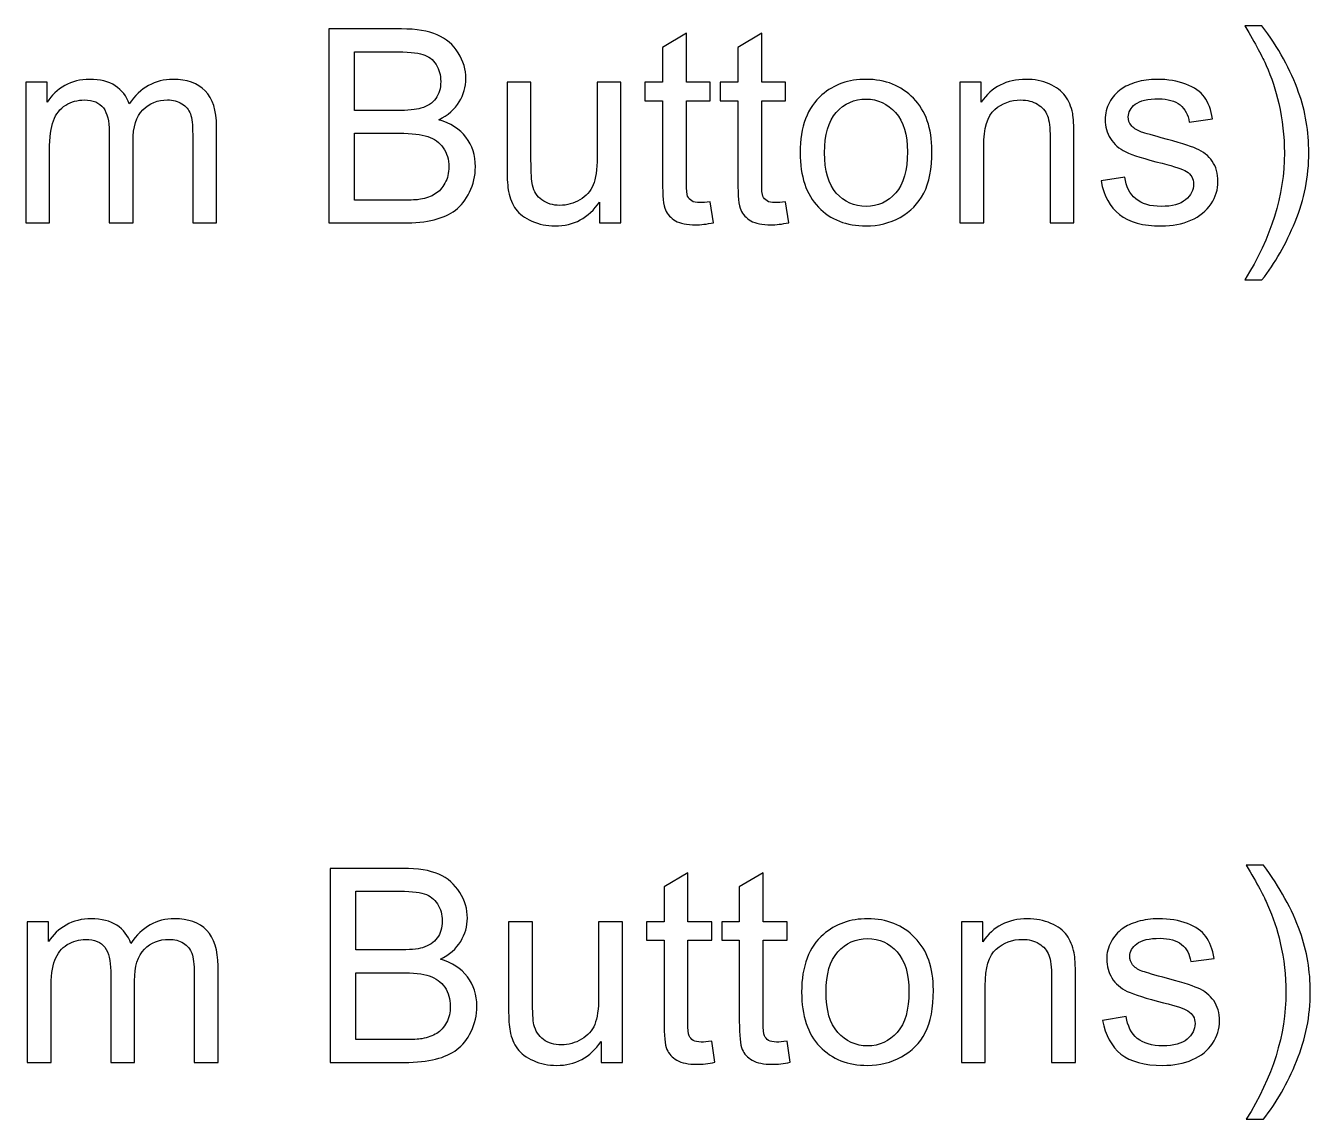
# Model space of a CAD drawing. Header units: millimetres. Extents: x 313 to 2379, y -2162 to 308.
# Drawn here: x 967.8 to 1088.2, y -257.8 to -155.3 of the extents above; entities that cross this region are included whole.
import ezdxf

# ---------------------------------------------------------------- set-up
doc = ezdxf.new("R2010")
doc.units = ezdxf.units.MM
doc.header["$MEASUREMENT"] = 0
doc.layers.add('Layer 1', color=7, linetype='Continuous')

msp = doc.modelspace()

# ---------------------------------------------------------------- linework, layer by layer
at = {"layer": 'Layer 1', "color": 250}
for points, knots in [([(1083.664, -179.0777), (1083.664, -179.0777), (1082.0638, -179.0777), (1082.0638, -179.0777), (1084.5361, -175.1111), (1085.7722, -171.1402), (1085.7722, -167.1651), (1085.7722, -165.6115), (1085.5944, -164.0705), (1085.2388, -162.5423), (1084.9594, -161.3019), (1084.5657, -160.1124), (1084.0619, -158.9694), (1083.7402, -158.2285), (1083.0713, -156.9882), (1082.0638, -155.2525), (1082.0638, -155.2525), (1083.664, -155.2525), (1083.664, -155.2525), (1085.2134, -157.3268), (1086.3606, -159.4096), (1087.1057, -161.5009), (1087.7407, -163.3001), (1088.0582, -165.1839), (1088.0582, -167.1524), (1088.0582, -169.3834), (1087.6306, -171.5424), (1086.7755, -173.6252), (1085.9246, -175.708), (1084.8874, -177.5241), (1083.664, -179.0777)], [0, 0, 0, 0, 0.1, 0.1, 0.1, 0.2, 0.2, 0.2, 0.3, 0.3, 0.3, 0.4, 0.4, 0.4, 0.5, 0.5, 0.5, 0.6, 0.6, 0.6, 0.7, 0.7, 0.7, 0.8, 0.8, 0.8, 0.9, 0.9, 0.9, 1, 1, 1, 1]), ([(996.233, -173.7437), (996.233, -173.7437), (996.233, -155.5573), (996.233, -155.5573), (996.233, -155.5573), (1003.0571, -155.5573), (1003.0571, -155.5573), (1004.4457, -155.5573), (1005.559, -155.7393), (1006.4015, -156.1076), (1007.2397, -156.4759), (1007.8958, -157.0432), (1008.37, -157.8094), (1008.8483, -158.5714), (1009.0854, -159.3715), (1009.0854, -160.2097), (1009.0854, -160.9844), (1008.8737, -161.7168), (1008.4546, -162.4026), (1008.0355, -163.0884), (1007.4005, -163.643), (1006.5496, -164.0663), (1007.6503, -164.388), (1008.497, -164.9384), (1009.0854, -165.7173), (1009.6781, -166.492), (1009.9744, -167.4106), (1009.9744, -168.469), (1009.9744, -169.3241), (1009.7924, -170.1157), (1009.4325, -170.8481), (1009.0727, -171.5805), (1008.6282, -172.1435), (1008.099, -172.5414), (1007.5699, -172.9351), (1006.9052, -173.2357), (1006.1094, -173.4389), (1005.3093, -173.6421), (1004.3314, -173.7437), (1003.1714, -173.7437), (1003.1714, -173.7437), (996.233, -173.7437), (996.233, -173.7437)], [0, 0, 0, 0, 0.07142857, 0.07142857, 0.07142857, 0.14285714, 0.14285714, 0.14285714, 0.21428571, 0.21428571, 0.21428571, 0.28571429, 0.28571429, 0.28571429, 0.35714286, 0.35714286, 0.35714286, 0.42857143, 0.42857143, 0.42857143, 0.5, 0.5, 0.5, 0.57142857, 0.57142857, 0.57142857, 0.64285714, 0.64285714, 0.64285714, 0.71428571, 0.71428571, 0.71428571, 0.78571429, 0.78571429, 0.78571429, 0.85714286, 0.85714286, 0.85714286, 0.92857143, 0.92857143, 0.92857143, 1, 1, 1, 1]), ([(1031.975, -171.7498), (1031.975, -171.7498), (1032.2798, -173.7225), (1032.2798, -173.7225), (1031.6533, -173.8538), (1031.0902, -173.9215), (1030.5992, -173.9215), (1029.7906, -173.9215), (1029.1641, -173.7945), (1028.7153, -173.5363), (1028.2708, -173.278), (1027.9576, -172.9436), (1027.7755, -172.5245), (1027.5935, -172.1054), (1027.5046, -171.2249), (1027.5046, -169.8829), (1027.5046, -169.8829), (1027.5046, -162.2883), (1027.5046, -162.2883), (1027.5046, -162.2883), (1025.8536, -162.2883), (1025.8536, -162.2883), (1025.8536, -162.2883), (1025.8536, -160.5611), (1025.8536, -160.5611), (1025.8536, -160.5611), (1027.5046, -160.5611), (1027.5046, -160.5611), (1027.5046, -160.5611), (1027.5046, -157.3014), (1027.5046, -157.3014), (1027.5046, -157.3014), (1029.7398, -155.9595), (1029.7398, -155.9595), (1029.7398, -155.9595), (1029.7398, -160.5611), (1029.7398, -160.5611), (1029.7398, -160.5611), (1031.975, -160.5611), (1031.975, -160.5611), (1031.975, -160.5611), (1031.975, -162.2883), (1031.975, -162.2883), (1031.975, -162.2883), (1029.7398, -162.2883), (1029.7398, -162.2883), (1029.7398, -162.2883), (1029.7398, -170.0099), (1029.7398, -170.0099), (1029.7398, -170.6491), (1029.7779, -171.0598), (1029.8583, -171.2418), (1029.9345, -171.4238), (1030.0615, -171.5678), (1030.2393, -171.6778), (1030.4171, -171.7837), (1030.6711, -171.8387), (1031.0013, -171.8387), (1031.2469, -171.8387), (1031.5728, -171.8091), (1031.975, -171.7498)], [0, 0, 0, 0, 0.05, 0.05, 0.05, 0.1, 0.1, 0.1, 0.15, 0.15, 0.15, 0.2, 0.2, 0.2, 0.25, 0.25, 0.25, 0.3, 0.3, 0.3, 0.35, 0.35, 0.35, 0.4, 0.4, 0.4, 0.45, 0.45, 0.45, 0.5, 0.5, 0.5, 0.55, 0.55, 0.55, 0.6, 0.6, 0.6, 0.65, 0.65, 0.65, 0.7, 0.7, 0.7, 0.75, 0.75, 0.75, 0.8, 0.8, 0.8, 0.85, 0.85, 0.85, 0.9, 0.9, 0.9, 0.95, 0.95, 0.95, 1, 1, 1, 1]), ([(1039.032, -171.7498), (1039.032, -171.7498), (1039.3368, -173.7225), (1039.3368, -173.7225), (1038.7103, -173.8538), (1038.1472, -173.9215), (1037.6562, -173.9215), (1036.8476, -173.9215), (1036.2211, -173.7945), (1035.7723, -173.5363), (1035.3278, -173.278), (1035.0146, -172.9436), (1034.8325, -172.5245), (1034.6505, -172.1054), (1034.5616, -171.2249), (1034.5616, -169.8829), (1034.5616, -169.8829), (1034.5616, -162.2883), (1034.5616, -162.2883), (1034.5616, -162.2883), (1032.9106, -162.2883), (1032.9106, -162.2883), (1032.9106, -162.2883), (1032.9106, -160.5611), (1032.9106, -160.5611), (1032.9106, -160.5611), (1034.5616, -160.5611), (1034.5616, -160.5611), (1034.5616, -160.5611), (1034.5616, -157.3014), (1034.5616, -157.3014), (1034.5616, -157.3014), (1036.7968, -155.9595), (1036.7968, -155.9595), (1036.7968, -155.9595), (1036.7968, -160.5611), (1036.7968, -160.5611), (1036.7968, -160.5611), (1039.032, -160.5611), (1039.032, -160.5611), (1039.032, -160.5611), (1039.032, -162.2883), (1039.032, -162.2883), (1039.032, -162.2883), (1036.7968, -162.2883), (1036.7968, -162.2883), (1036.7968, -162.2883), (1036.7968, -170.0099), (1036.7968, -170.0099), (1036.7968, -170.6491), (1036.8349, -171.0598), (1036.9153, -171.2418), (1036.9915, -171.4238), (1037.1185, -171.5678), (1037.2963, -171.6778), (1037.4741, -171.7837), (1037.7281, -171.8387), (1038.0583, -171.8387), (1038.3039, -171.8387), (1038.6298, -171.8091), (1039.032, -171.7498)], [0, 0, 0, 0, 0.05, 0.05, 0.05, 0.1, 0.1, 0.1, 0.15, 0.15, 0.15, 0.2, 0.2, 0.2, 0.25, 0.25, 0.25, 0.3, 0.3, 0.3, 0.35, 0.35, 0.35, 0.4, 0.4, 0.4, 0.45, 0.45, 0.45, 0.5, 0.5, 0.5, 0.55, 0.55, 0.55, 0.6, 0.6, 0.6, 0.65, 0.65, 0.65, 0.7, 0.7, 0.7, 0.75, 0.75, 0.75, 0.8, 0.8, 0.8, 0.85, 0.85, 0.85, 0.9, 0.9, 0.9, 0.95, 0.95, 0.95, 1, 1, 1, 1]), ([(998.646, -163.2027), (998.646, -163.2027), (1002.5788, -163.2027), (1002.5788, -163.2027), (1003.6456, -163.2027), (1004.4118, -163.1307), (1004.8732, -162.991), (1005.4871, -162.809), (1005.9485, -162.5042), (1006.2575, -162.0809), (1006.5666, -161.6575), (1006.7232, -161.1284), (1006.7232, -160.4891), (1006.7232, -159.8838), (1006.5793, -159.3504), (1006.2872, -158.8932), (1005.9993, -158.4317), (1005.5844, -158.1142), (1005.0468, -157.9449), (1004.5092, -157.7756), (1003.5863, -157.6909), (1002.2824, -157.6909), (1002.2824, -157.6909), (998.646, -157.6909), (998.646, -157.6909), (998.646, -157.6909), (998.646, -163.2027), (998.646, -163.2027)], [0, 0, 0, 0, 0.11111111, 0.11111111, 0.11111111, 0.22222222, 0.22222222, 0.22222222, 0.33333333, 0.33333333, 0.33333333, 0.44444444, 0.44444444, 0.44444444, 0.55555556, 0.55555556, 0.55555556, 0.66666667, 0.66666667, 0.66666667, 0.77777778, 0.77777778, 0.77777778, 0.88888889, 0.88888889, 0.88888889, 1, 1, 1, 1]), ([(967.84, -173.7437), (967.84, -173.7437), (967.84, -160.5611), (967.84, -160.5611), (967.84, -160.5611), (969.8466, -160.5611), (969.8466, -160.5611), (969.8466, -160.5611), (969.8466, -162.4238), (969.8466, -162.4238), (970.2572, -161.7803), (970.8076, -161.2596), (971.4934, -160.8701), (972.1792, -160.4764), (972.9581, -160.2817), (973.8344, -160.2817), (974.8081, -160.2817), (975.6082, -160.4849), (976.2305, -160.8871), (976.8528, -161.2935), (977.293, -161.8565), (977.547, -162.5846), (978.5969, -161.0479), (979.9558, -160.2817), (981.6322, -160.2817), (982.9445, -160.2817), (983.9563, -160.6415), (984.659, -161.3654), (985.366, -162.0893), (985.7216, -163.2027), (985.7216, -164.7055), (985.7216, -164.7055), (985.7216, -173.7437), (985.7216, -173.7437), (985.7216, -173.7437), (983.4864, -173.7437), (983.4864, -173.7437), (983.4864, -173.7437), (983.4864, -165.4464), (983.4864, -165.4464), (983.4864, -164.5574), (983.4102, -163.9139), (983.2663, -163.5202), (983.1223, -163.1265), (982.8599, -162.8132), (982.4746, -162.5719), (982.0936, -162.3306), (981.6449, -162.2121), (981.1327, -162.2121), (980.2013, -162.2121), (979.4309, -162.5211), (978.817, -163.135), (978.2032, -163.753), (977.8984, -164.7394), (977.8984, -166.0941), (977.8984, -166.0941), (977.8984, -173.7437), (977.8984, -173.7437), (977.8984, -173.7437), (975.6632, -173.7437), (975.6632, -173.7437), (975.6632, -173.7437), (975.6632, -165.1881), (975.6632, -165.1881), (975.6632, -164.1975), (975.4812, -163.4525), (975.1171, -162.9572), (974.753, -162.4619), (974.1561, -162.2121), (973.3306, -162.2121), (972.7041, -162.2121), (972.1241, -162.3772), (971.5907, -162.7074), (971.0573, -163.0376), (970.6721, -163.5202), (970.4308, -164.1594), (970.1937, -164.7944), (970.0752, -165.7131), (970.0752, -166.9111), (970.0752, -166.9111), (970.0752, -173.7437), (970.0752, -173.7437), (970.0752, -173.7437), (967.84, -173.7437), (967.84, -173.7437)], [0, 0, 0, 0, 0.03571429, 0.03571429, 0.03571429, 0.07142857, 0.07142857, 0.07142857, 0.10714286, 0.10714286, 0.10714286, 0.14285714, 0.14285714, 0.14285714, 0.17857143, 0.17857143, 0.17857143, 0.21428571, 0.21428571, 0.21428571, 0.25, 0.25, 0.25, 0.28571429, 0.28571429, 0.28571429, 0.32142857, 0.32142857, 0.32142857, 0.35714286, 0.35714286, 0.35714286, 0.39285714, 0.39285714, 0.39285714, 0.42857143, 0.42857143, 0.42857143, 0.46428571, 0.46428571, 0.46428571, 0.5, 0.5, 0.5, 0.53571429, 0.53571429, 0.53571429, 0.57142857, 0.57142857, 0.57142857, 0.60714286, 0.60714286, 0.60714286, 0.64285714, 0.64285714, 0.64285714, 0.67857143, 0.67857143, 0.67857143, 0.71428571, 0.71428571, 0.71428571, 0.75, 0.75, 0.75, 0.78571429, 0.78571429, 0.78571429, 0.82142857, 0.82142857, 0.82142857, 0.85714286, 0.85714286, 0.85714286, 0.89285714, 0.89285714, 0.89285714, 0.92857143, 0.92857143, 0.92857143, 0.96428571, 0.96428571, 0.96428571, 1, 1, 1, 1]), ([(1021.6076, -173.7437), (1021.6076, -173.7437), (1021.6076, -171.7837), (1021.6076, -171.7837), (1020.5831, -173.278), (1019.1946, -174.0231), (1017.4378, -174.0231), (1016.6631, -174.0231), (1015.9392, -173.8749), (1015.2661, -173.5786), (1014.593, -173.278), (1014.0934, -172.9055), (1013.7675, -172.4568), (1013.4415, -172.0038), (1013.2129, -171.4535), (1013.0817, -170.8015), (1012.9928, -170.3613), (1012.9462, -169.667), (1012.9462, -168.7187), (1012.9462, -168.7187), (1012.9462, -160.5611), (1012.9462, -160.5611), (1012.9462, -160.5611), (1015.1814, -160.5611), (1015.1814, -160.5611), (1015.1814, -160.5611), (1015.1814, -167.8551), (1015.1814, -167.8551), (1015.1814, -169.0193), (1015.228, -169.8067), (1015.3169, -170.2089), (1015.4566, -170.7973), (1015.7529, -171.2545), (1016.2101, -171.5889), (1016.6631, -171.9234), (1017.2219, -172.0927), (1017.8907, -172.0927), (1018.5596, -172.0927), (1019.1861, -171.9234), (1019.7703, -171.5805), (1020.3545, -171.2376), (1020.7694, -170.7677), (1021.0149, -170.1792), (1021.2562, -169.5908), (1021.379, -168.7314), (1021.379, -167.6096), (1021.379, -167.6096), (1021.379, -160.5611), (1021.379, -160.5611), (1021.379, -160.5611), (1023.6142, -160.5611), (1023.6142, -160.5611), (1023.6142, -160.5611), (1023.6142, -173.7437), (1023.6142, -173.7437), (1023.6142, -173.7437), (1021.6076, -173.7437), (1021.6076, -173.7437)], [0, 0, 0, 0, 0.05263158, 0.05263158, 0.05263158, 0.10526316, 0.10526316, 0.10526316, 0.15789474, 0.15789474, 0.15789474, 0.21052632, 0.21052632, 0.21052632, 0.26315789, 0.26315789, 0.26315789, 0.31578947, 0.31578947, 0.31578947, 0.36842105, 0.36842105, 0.36842105, 0.42105263, 0.42105263, 0.42105263, 0.47368421, 0.47368421, 0.47368421, 0.52631579, 0.52631579, 0.52631579, 0.57894737, 0.57894737, 0.57894737, 0.63157895, 0.63157895, 0.63157895, 0.68421053, 0.68421053, 0.68421053, 0.73684211, 0.73684211, 0.73684211, 0.78947368, 0.78947368, 0.78947368, 0.84210526, 0.84210526, 0.84210526, 0.89473684, 0.89473684, 0.89473684, 0.94736842, 0.94736842, 0.94736842, 1, 1, 1, 1]), ([(1040.3994, -167.1524), (1040.3994, -164.7182), (1041.0767, -162.9148), (1042.4356, -161.7422), (1043.5659, -160.7685), (1044.9502, -160.2817), (1046.5801, -160.2817), (1048.3877, -160.2817), (1049.8694, -160.8744), (1051.0208, -162.0597), (1052.1681, -163.2408), (1052.7438, -164.8791), (1052.7438, -166.9661), (1052.7438, -168.6595), (1052.4898, -169.9887), (1051.9818, -170.9582), (1051.4738, -171.9276), (1050.733, -172.6811), (1049.7593, -173.2188), (1048.7899, -173.7564), (1047.7273, -174.0231), (1046.5801, -174.0231), (1044.7343, -174.0231), (1043.2442, -173.4347), (1042.1054, -172.2536), (1040.9667, -171.0725), (1040.3994, -169.3707), (1040.3994, -167.1524)], [0, 0, 0, 0, 0.11111111, 0.11111111, 0.11111111, 0.22222222, 0.22222222, 0.22222222, 0.33333333, 0.33333333, 0.33333333, 0.44444444, 0.44444444, 0.44444444, 0.55555556, 0.55555556, 0.55555556, 0.66666667, 0.66666667, 0.66666667, 0.77777778, 0.77777778, 0.77777778, 0.88888889, 0.88888889, 0.88888889, 1, 1, 1, 1]), ([(1055.3642, -173.7437), (1055.3642, -173.7437), (1055.3642, -160.5611), (1055.3642, -160.5611), (1055.3642, -160.5611), (1057.3708, -160.5611), (1057.3708, -160.5611), (1057.3708, -160.5611), (1057.3708, -162.4322), (1057.3708, -162.4322), (1058.336, -160.9971), (1059.733, -160.2817), (1061.5576, -160.2817), (1062.3534, -160.2817), (1063.0816, -160.4256), (1063.7462, -160.7093), (1064.4108, -160.9929), (1064.9104, -161.3697), (1065.2406, -161.8311), (1065.5708, -162.2925), (1065.8036, -162.8429), (1065.9348, -163.4779), (1066.0153, -163.8927), (1066.0576, -164.6166), (1066.0576, -165.6496), (1066.0576, -165.6496), (1066.0576, -173.7437), (1066.0576, -173.7437), (1066.0576, -173.7437), (1063.8224, -173.7437), (1063.8224, -173.7437), (1063.8224, -173.7437), (1063.8224, -165.7342), (1063.8224, -165.7342), (1063.8224, -164.8241), (1063.7377, -164.1425), (1063.5642, -163.6938), (1063.3906, -163.245), (1063.0816, -162.8852), (1062.6413, -162.6143), (1062.201, -162.3476), (1061.6803, -162.2121), (1061.0877, -162.2121), (1060.1394, -162.2121), (1059.3224, -162.5127), (1058.6323, -163.118), (1057.9423, -163.7192), (1057.5994, -164.8664), (1057.5994, -166.5513), (1057.5994, -166.5513), (1057.5994, -173.7437), (1057.5994, -173.7437), (1057.5994, -173.7437), (1055.3642, -173.7437), (1055.3642, -173.7437)], [0, 0, 0, 0, 0.05555556, 0.05555556, 0.05555556, 0.11111111, 0.11111111, 0.11111111, 0.16666667, 0.16666667, 0.16666667, 0.22222222, 0.22222222, 0.22222222, 0.27777778, 0.27777778, 0.27777778, 0.33333333, 0.33333333, 0.33333333, 0.38888889, 0.38888889, 0.38888889, 0.44444444, 0.44444444, 0.44444444, 0.5, 0.5, 0.5, 0.55555556, 0.55555556, 0.55555556, 0.61111111, 0.61111111, 0.61111111, 0.66666667, 0.66666667, 0.66666667, 0.72222222, 0.72222222, 0.72222222, 0.77777778, 0.77777778, 0.77777778, 0.83333333, 0.83333333, 0.83333333, 0.88888889, 0.88888889, 0.88888889, 0.94444444, 0.94444444, 0.94444444, 1, 1, 1, 1]), ([(1068.6018, -169.8067), (1068.6018, -169.8067), (1070.8116, -169.4511), (1070.8116, -169.4511), (1070.9344, -170.3359), (1071.2815, -171.0132), (1071.8488, -171.4873), (1072.416, -171.9572), (1073.2119, -172.1943), (1074.2279, -172.1943), (1075.2566, -172.1943), (1076.0186, -171.9869), (1076.5181, -171.5678), (1077.0134, -171.1529), (1077.2632, -170.6618), (1077.2632, -170.0988), (1077.2632, -169.595), (1077.0388, -169.1971), (1076.5943, -168.9092), (1076.2811, -168.7103), (1075.5191, -168.4605), (1074.3083, -168.1515), (1072.6743, -167.7408), (1071.544, -167.3852), (1070.909, -167.0847), (1070.2782, -166.7799), (1069.7998, -166.365), (1069.4739, -165.8316), (1069.1479, -165.3024), (1068.9828, -164.714), (1068.9828, -164.0705), (1068.9828, -163.4821), (1069.1183, -162.9402), (1069.385, -162.4407), (1069.6559, -161.9412), (1070.02, -161.5263), (1070.4814, -161.1961), (1070.8285, -160.9421), (1071.3027, -160.7262), (1071.8996, -160.5484), (1072.5007, -160.3706), (1073.1399, -160.2817), (1073.8257, -160.2817), (1074.8587, -160.2817), (1075.7646, -160.4299), (1076.5435, -160.7304), (1077.3267, -161.0268), (1077.9024, -161.4332), (1078.275, -161.9412), (1078.6433, -162.4534), (1078.9015, -163.135), (1079.0412, -163.9901), (1079.0412, -163.9901), (1076.8568, -164.2949), (1076.8568, -164.2949), (1076.7594, -163.6091), (1076.4716, -163.0715), (1075.9974, -162.6862), (1075.5233, -162.301), (1074.8544, -162.1105), (1073.9866, -162.1105), (1072.9664, -162.1105), (1072.234, -162.2798), (1071.798, -162.6185), (1071.3619, -162.9572), (1071.1418, -163.3551), (1071.1418, -163.8081), (1071.1418, -164.0959), (1071.2307, -164.3584), (1071.4127, -164.5912), (1071.5948, -164.8283), (1071.8784, -165.0273), (1072.2679, -165.1839), (1072.4922, -165.2686), (1073.1442, -165.4591), (1074.2364, -165.7554), (1075.8112, -166.1745), (1076.9118, -166.5216), (1077.5384, -166.7883), (1078.1649, -167.055), (1078.656, -167.4487), (1079.0116, -167.9567), (1079.3714, -168.469), (1079.5492, -169.104), (1079.5492, -169.866), (1079.5492, -170.6068), (1079.3333, -171.3053), (1078.8973, -171.9615), (1078.4612, -172.6176), (1077.8347, -173.1256), (1077.0177, -173.4855), (1076.1964, -173.8453), (1075.2693, -174.0231), (1074.2364, -174.0231), (1072.5261, -174.0231), (1071.218, -173.6675), (1070.3205, -172.9605), (1069.4231, -172.2493), (1068.8516, -171.1995), (1068.6018, -169.8067)], [0, 0, 0, 0, 0.03030303, 0.03030303, 0.03030303, 0.06060606, 0.06060606, 0.06060606, 0.09090909, 0.09090909, 0.09090909, 0.12121212, 0.12121212, 0.12121212, 0.15151515, 0.15151515, 0.15151515, 0.18181818, 0.18181818, 0.18181818, 0.21212121, 0.21212121, 0.21212121, 0.24242424, 0.24242424, 0.24242424, 0.27272727, 0.27272727, 0.27272727, 0.3030303, 0.3030303, 0.3030303, 0.33333333, 0.33333333, 0.33333333, 0.36363636, 0.36363636, 0.36363636, 0.39393939, 0.39393939, 0.39393939, 0.42424242, 0.42424242, 0.42424242, 0.45454545, 0.45454545, 0.45454545, 0.48484848, 0.48484848, 0.48484848, 0.51515152, 0.51515152, 0.51515152, 0.54545455, 0.54545455, 0.54545455, 0.57575758, 0.57575758, 0.57575758, 0.60606061, 0.60606061, 0.60606061, 0.63636364, 0.63636364, 0.63636364, 0.66666667, 0.66666667, 0.66666667, 0.6969697, 0.6969697, 0.6969697, 0.72727273, 0.72727273, 0.72727273, 0.75757576, 0.75757576, 0.75757576, 0.78787879, 0.78787879, 0.78787879, 0.81818182, 0.81818182, 0.81818182, 0.84848485, 0.84848485, 0.84848485, 0.87878788, 0.87878788, 0.87878788, 0.90909091, 0.90909091, 0.90909091, 0.93939394, 0.93939394, 0.93939394, 0.96969697, 0.96969697, 0.96969697, 1, 1, 1, 1]), ([(1042.6854, -167.1566), (1042.6854, -168.8415), (1043.0537, -170.103), (1043.7903, -170.937), (1044.5311, -171.7752), (1045.4582, -172.1943), (1046.5801, -172.1943), (1047.6892, -172.1943), (1048.6121, -171.7752), (1049.3529, -170.9328), (1050.0895, -170.0903), (1050.4578, -168.8076), (1050.4578, -167.0847), (1050.4578, -165.4591), (1050.0853, -164.2272), (1049.3444, -163.3932), (1048.6036, -162.555), (1047.6807, -162.1359), (1046.5801, -162.1359), (1045.4582, -162.1359), (1044.5311, -162.5508), (1043.7903, -163.3847), (1043.0537, -164.2187), (1042.6854, -165.476), (1042.6854, -167.1566)], [0, 0, 0, 0, 0.125, 0.125, 0.125, 0.25, 0.25, 0.25, 0.375, 0.375, 0.375, 0.5, 0.5, 0.5, 0.625, 0.625, 0.625, 0.75, 0.75, 0.75, 0.875, 0.875, 0.875, 1, 1, 1, 1]), ([(998.646, -171.6101), (998.646, -171.6101), (1003.1757, -171.6101), (1003.1757, -171.6101), (1003.9546, -171.6101), (1004.5007, -171.5805), (1004.8182, -171.5212), (1005.3685, -171.4238), (1005.8342, -171.2587), (1006.2067, -171.0259), (1006.5793, -170.7931), (1006.8841, -170.4544), (1007.1254, -170.0099), (1007.3667, -169.5654), (1007.4852, -169.0532), (1007.4852, -168.4732), (1007.4852, -167.7916), (1007.3116, -167.2032), (1006.9603, -166.6994), (1006.6131, -166.1957), (1006.1305, -165.8443), (1005.5125, -165.6411), (1004.8986, -165.4379), (1004.0096, -165.3363), (1002.8539, -165.3363), (1002.8539, -165.3363), (998.646, -165.3363), (998.646, -165.3363), (998.646, -165.3363), (998.646, -171.6101), (998.646, -171.6101)], [0, 0, 0, 0, 0.1, 0.1, 0.1, 0.2, 0.2, 0.2, 0.3, 0.3, 0.3, 0.4, 0.4, 0.4, 0.5, 0.5, 0.5, 0.6, 0.6, 0.6, 0.7, 0.7, 0.7, 0.8, 0.8, 0.8, 0.9, 0.9, 0.9, 1, 1, 1, 1]), ([(996.3726, -252.4232), (996.3726, -252.4232), (996.3726, -234.2368), (996.3726, -234.2368), (996.3726, -234.2368), (1003.1967, -234.2368), (1003.1967, -234.2368), (1004.5853, -234.2368), (1005.6986, -234.4188), (1006.5411, -234.7871), (1007.3793, -235.1554), (1008.0354, -235.7227), (1008.5096, -236.4889), (1008.9879, -237.2509), (1009.225, -238.051), (1009.225, -238.8892), (1009.225, -239.6639), (1009.0133, -240.3963), (1008.5942, -241.0821), (1008.1751, -241.7679), (1007.5401, -242.3225), (1006.6892, -242.7458), (1007.7899, -243.0675), (1008.6366, -243.6179), (1009.225, -244.3968), (1009.8177, -245.1715), (1010.114, -246.0901), (1010.114, -247.1485), (1010.114, -248.0036), (1009.932, -248.7952), (1009.5721, -249.5276), (1009.2123, -250.26), (1008.7678, -250.823), (1008.2386, -251.2209), (1007.7095, -251.6146), (1007.0448, -251.9152), (1006.249, -252.1184), (1005.4489, -252.3216), (1004.471, -252.4232), (1003.311, -252.4232), (1003.311, -252.4232), (996.3726, -252.4232), (996.3726, -252.4232)], [0, 0, 0, 0, 0.07142857, 0.07142857, 0.07142857, 0.14285714, 0.14285714, 0.14285714, 0.21428571, 0.21428571, 0.21428571, 0.28571429, 0.28571429, 0.28571429, 0.35714286, 0.35714286, 0.35714286, 0.42857143, 0.42857143, 0.42857143, 0.5, 0.5, 0.5, 0.57142857, 0.57142857, 0.57142857, 0.64285714, 0.64285714, 0.64285714, 0.71428571, 0.71428571, 0.71428571, 0.78571429, 0.78571429, 0.78571429, 0.85714286, 0.85714286, 0.85714286, 0.92857143, 0.92857143, 0.92857143, 1, 1, 1, 1]), ([(1032.1146, -250.4293), (1032.1146, -250.4293), (1032.4194, -252.402), (1032.4194, -252.402), (1031.7929, -252.5333), (1031.2298, -252.601), (1030.7388, -252.601), (1029.9302, -252.601), (1029.3037, -252.474), (1028.8549, -252.2158), (1028.4104, -251.9575), (1028.0972, -251.6231), (1027.9151, -251.204), (1027.7331, -250.7849), (1027.6442, -249.9044), (1027.6442, -248.5624), (1027.6442, -248.5624), (1027.6442, -240.9678), (1027.6442, -240.9678), (1027.6442, -240.9678), (1025.9932, -240.9678), (1025.9932, -240.9678), (1025.9932, -240.9678), (1025.9932, -239.2406), (1025.9932, -239.2406), (1025.9932, -239.2406), (1027.6442, -239.2406), (1027.6442, -239.2406), (1027.6442, -239.2406), (1027.6442, -235.9809), (1027.6442, -235.9809), (1027.6442, -235.9809), (1029.8794, -234.639), (1029.8794, -234.639), (1029.8794, -234.639), (1029.8794, -239.2406), (1029.8794, -239.2406), (1029.8794, -239.2406), (1032.1146, -239.2406), (1032.1146, -239.2406), (1032.1146, -239.2406), (1032.1146, -240.9678), (1032.1146, -240.9678), (1032.1146, -240.9678), (1029.8794, -240.9678), (1029.8794, -240.9678), (1029.8794, -240.9678), (1029.8794, -248.6894), (1029.8794, -248.6894), (1029.8794, -249.3286), (1029.9175, -249.7393), (1029.9979, -249.9213), (1030.0741, -250.1033), (1030.2011, -250.2473), (1030.3789, -250.3573), (1030.5567, -250.4632), (1030.8107, -250.5182), (1031.1409, -250.5182), (1031.3865, -250.5182), (1031.7124, -250.4886), (1032.1146, -250.4293)], [0, 0, 0, 0, 0.05, 0.05, 0.05, 0.1, 0.1, 0.1, 0.15, 0.15, 0.15, 0.2, 0.2, 0.2, 0.25, 0.25, 0.25, 0.3, 0.3, 0.3, 0.35, 0.35, 0.35, 0.4, 0.4, 0.4, 0.45, 0.45, 0.45, 0.5, 0.5, 0.5, 0.55, 0.55, 0.55, 0.6, 0.6, 0.6, 0.65, 0.65, 0.65, 0.7, 0.7, 0.7, 0.75, 0.75, 0.75, 0.8, 0.8, 0.8, 0.85, 0.85, 0.85, 0.9, 0.9, 0.9, 0.95, 0.95, 0.95, 1, 1, 1, 1]), ([(1039.1716, -250.4293), (1039.1716, -250.4293), (1039.4764, -252.402), (1039.4764, -252.402), (1038.8499, -252.5333), (1038.2868, -252.601), (1037.7958, -252.601), (1036.9872, -252.601), (1036.3607, -252.474), (1035.9119, -252.2158), (1035.4674, -251.9575), (1035.1542, -251.6231), (1034.9721, -251.204), (1034.7901, -250.7849), (1034.7012, -249.9044), (1034.7012, -248.5624), (1034.7012, -248.5624), (1034.7012, -240.9678), (1034.7012, -240.9678), (1034.7012, -240.9678), (1033.0502, -240.9678), (1033.0502, -240.9678), (1033.0502, -240.9678), (1033.0502, -239.2406), (1033.0502, -239.2406), (1033.0502, -239.2406), (1034.7012, -239.2406), (1034.7012, -239.2406), (1034.7012, -239.2406), (1034.7012, -235.9809), (1034.7012, -235.9809), (1034.7012, -235.9809), (1036.9364, -234.639), (1036.9364, -234.639), (1036.9364, -234.639), (1036.9364, -239.2406), (1036.9364, -239.2406), (1036.9364, -239.2406), (1039.1716, -239.2406), (1039.1716, -239.2406), (1039.1716, -239.2406), (1039.1716, -240.9678), (1039.1716, -240.9678), (1039.1716, -240.9678), (1036.9364, -240.9678), (1036.9364, -240.9678), (1036.9364, -240.9678), (1036.9364, -248.6894), (1036.9364, -248.6894), (1036.9364, -249.3286), (1036.9745, -249.7393), (1037.0549, -249.9213), (1037.1311, -250.1033), (1037.2581, -250.2473), (1037.4359, -250.3573), (1037.6137, -250.4632), (1037.8677, -250.5182), (1038.1979, -250.5182), (1038.4435, -250.5182), (1038.7694, -250.4886), (1039.1716, -250.4293)], [0, 0, 0, 0, 0.05, 0.05, 0.05, 0.1, 0.1, 0.1, 0.15, 0.15, 0.15, 0.2, 0.2, 0.2, 0.25, 0.25, 0.25, 0.3, 0.3, 0.3, 0.35, 0.35, 0.35, 0.4, 0.4, 0.4, 0.45, 0.45, 0.45, 0.5, 0.5, 0.5, 0.55, 0.55, 0.55, 0.6, 0.6, 0.6, 0.65, 0.65, 0.65, 0.7, 0.7, 0.7, 0.75, 0.75, 0.75, 0.8, 0.8, 0.8, 0.85, 0.85, 0.85, 0.9, 0.9, 0.9, 0.95, 0.95, 0.95, 1, 1, 1, 1]), ([(1083.8036, -257.7572), (1083.8036, -257.7572), (1082.2034, -257.7572), (1082.2034, -257.7572), (1084.6757, -253.7906), (1085.9118, -249.8197), (1085.9118, -245.8446), (1085.9118, -244.291), (1085.734, -242.75), (1085.3784, -241.2218), (1085.099, -239.9814), (1084.7053, -238.7919), (1084.2015, -237.6489), (1083.8798, -236.908), (1083.2109, -235.6677), (1082.2034, -233.932), (1082.2034, -233.932), (1083.8036, -233.932), (1083.8036, -233.932), (1085.353, -236.0063), (1086.5002, -238.0891), (1087.2453, -240.1804), (1087.8803, -241.9796), (1088.1978, -243.8634), (1088.1978, -245.8319), (1088.1978, -248.0629), (1087.7702, -250.2219), (1086.9151, -252.3047), (1086.0642, -254.3875), (1085.027, -256.2036), (1083.8036, -257.7572)], [0, 0, 0, 0, 0.1, 0.1, 0.1, 0.2, 0.2, 0.2, 0.3, 0.3, 0.3, 0.4, 0.4, 0.4, 0.5, 0.5, 0.5, 0.6, 0.6, 0.6, 0.7, 0.7, 0.7, 0.8, 0.8, 0.8, 0.9, 0.9, 0.9, 1, 1, 1, 1]), ([(998.7856, -241.8822), (998.7856, -241.8822), (1002.7184, -241.8822), (1002.7184, -241.8822), (1003.7852, -241.8822), (1004.5514, -241.8102), (1005.0128, -241.6705), (1005.6267, -241.4885), (1006.0881, -241.1837), (1006.3971, -240.7604), (1006.7062, -240.337), (1006.8628, -239.8079), (1006.8628, -239.1686), (1006.8628, -238.5633), (1006.7189, -238.0299), (1006.4268, -237.5727), (1006.1389, -237.1112), (1005.724, -236.7937), (1005.1864, -236.6244), (1004.6488, -236.4551), (1003.7259, -236.3704), (1002.422, -236.3704), (1002.422, -236.3704), (998.7856, -236.3704), (998.7856, -236.3704), (998.7856, -236.3704), (998.7856, -241.8822), (998.7856, -241.8822)], [0, 0, 0, 0, 0.11111111, 0.11111111, 0.11111111, 0.22222222, 0.22222222, 0.22222222, 0.33333333, 0.33333333, 0.33333333, 0.44444444, 0.44444444, 0.44444444, 0.55555556, 0.55555556, 0.55555556, 0.66666667, 0.66666667, 0.66666667, 0.77777778, 0.77777778, 0.77777778, 0.88888889, 0.88888889, 0.88888889, 1, 1, 1, 1]), ([(967.9796, -252.4232), (967.9796, -252.4232), (967.9796, -239.2406), (967.9796, -239.2406), (967.9796, -239.2406), (969.9862, -239.2406), (969.9862, -239.2406), (969.9862, -239.2406), (969.9862, -241.1033), (969.9862, -241.1033), (970.3968, -240.4598), (970.9472, -239.9391), (971.633, -239.5496), (972.3188, -239.1559), (973.0977, -238.9612), (973.974, -238.9612), (974.9477, -238.9612), (975.7478, -239.1644), (976.3701, -239.5666), (976.9924, -239.973), (977.4326, -240.536), (977.6866, -241.2641), (978.7365, -239.7274), (980.0954, -238.9612), (981.7718, -238.9612), (983.0841, -238.9612), (984.0959, -239.321), (984.7986, -240.0449), (985.5056, -240.7688), (985.8612, -241.8822), (985.8612, -243.385), (985.8612, -243.385), (985.8612, -252.4232), (985.8612, -252.4232), (985.8612, -252.4232), (983.626, -252.4232), (983.626, -252.4232), (983.626, -252.4232), (983.626, -244.1259), (983.626, -244.1259), (983.626, -243.2369), (983.5498, -242.5934), (983.4059, -242.1997), (983.2619, -241.806), (982.9995, -241.4927), (982.6142, -241.2514), (982.2332, -241.0101), (981.7845, -240.8916), (981.2723, -240.8916), (980.3409, -240.8916), (979.5705, -241.2006), (978.9566, -241.8145), (978.3428, -242.4325), (978.038, -243.4189), (978.038, -244.7736), (978.038, -244.7736), (978.038, -252.4232), (978.038, -252.4232), (978.038, -252.4232), (975.8028, -252.4232), (975.8028, -252.4232), (975.8028, -252.4232), (975.8028, -243.8676), (975.8028, -243.8676), (975.8028, -242.877), (975.6208, -242.132), (975.2567, -241.6367), (974.8926, -241.1414), (974.2957, -240.8916), (973.4702, -240.8916), (972.8437, -240.8916), (972.2637, -241.0567), (971.7303, -241.3869), (971.1969, -241.7171), (970.8117, -242.1997), (970.5704, -242.8389), (970.3333, -243.4739), (970.2148, -244.3926), (970.2148, -245.5906), (970.2148, -245.5906), (970.2148, -252.4232), (970.2148, -252.4232), (970.2148, -252.4232), (967.9796, -252.4232), (967.9796, -252.4232)], [0, 0, 0, 0, 0.03571429, 0.03571429, 0.03571429, 0.07142857, 0.07142857, 0.07142857, 0.10714286, 0.10714286, 0.10714286, 0.14285714, 0.14285714, 0.14285714, 0.17857143, 0.17857143, 0.17857143, 0.21428571, 0.21428571, 0.21428571, 0.25, 0.25, 0.25, 0.28571429, 0.28571429, 0.28571429, 0.32142857, 0.32142857, 0.32142857, 0.35714286, 0.35714286, 0.35714286, 0.39285714, 0.39285714, 0.39285714, 0.42857143, 0.42857143, 0.42857143, 0.46428571, 0.46428571, 0.46428571, 0.5, 0.5, 0.5, 0.53571429, 0.53571429, 0.53571429, 0.57142857, 0.57142857, 0.57142857, 0.60714286, 0.60714286, 0.60714286, 0.64285714, 0.64285714, 0.64285714, 0.67857143, 0.67857143, 0.67857143, 0.71428571, 0.71428571, 0.71428571, 0.75, 0.75, 0.75, 0.78571429, 0.78571429, 0.78571429, 0.82142857, 0.82142857, 0.82142857, 0.85714286, 0.85714286, 0.85714286, 0.89285714, 0.89285714, 0.89285714, 0.92857143, 0.92857143, 0.92857143, 0.96428571, 0.96428571, 0.96428571, 1, 1, 1, 1]), ([(1021.7472, -252.4232), (1021.7472, -252.4232), (1021.7472, -250.4632), (1021.7472, -250.4632), (1020.7227, -251.9575), (1019.3342, -252.7026), (1017.5774, -252.7026), (1016.8027, -252.7026), (1016.0788, -252.5544), (1015.4057, -252.2581), (1014.7326, -251.9575), (1014.233, -251.585), (1013.9071, -251.1363), (1013.5811, -250.6833), (1013.3525, -250.133), (1013.2213, -249.481), (1013.1324, -249.0408), (1013.0858, -248.3465), (1013.0858, -247.3982), (1013.0858, -247.3982), (1013.0858, -239.2406), (1013.0858, -239.2406), (1013.0858, -239.2406), (1015.321, -239.2406), (1015.321, -239.2406), (1015.321, -239.2406), (1015.321, -246.5346), (1015.321, -246.5346), (1015.321, -247.6988), (1015.3676, -248.4862), (1015.4565, -248.8884), (1015.5962, -249.4768), (1015.8925, -249.934), (1016.3497, -250.2684), (1016.8027, -250.6029), (1017.3615, -250.7722), (1018.0303, -250.7722), (1018.6992, -250.7722), (1019.3257, -250.6029), (1019.9099, -250.26), (1020.4941, -249.9171), (1020.909, -249.4472), (1021.1545, -248.8587), (1021.3958, -248.2703), (1021.5186, -247.4109), (1021.5186, -246.2891), (1021.5186, -246.2891), (1021.5186, -239.2406), (1021.5186, -239.2406), (1021.5186, -239.2406), (1023.7538, -239.2406), (1023.7538, -239.2406), (1023.7538, -239.2406), (1023.7538, -252.4232), (1023.7538, -252.4232), (1023.7538, -252.4232), (1021.7472, -252.4232), (1021.7472, -252.4232)], [0, 0, 0, 0, 0.05263158, 0.05263158, 0.05263158, 0.10526316, 0.10526316, 0.10526316, 0.15789474, 0.15789474, 0.15789474, 0.21052632, 0.21052632, 0.21052632, 0.26315789, 0.26315789, 0.26315789, 0.31578947, 0.31578947, 0.31578947, 0.36842105, 0.36842105, 0.36842105, 0.42105263, 0.42105263, 0.42105263, 0.47368421, 0.47368421, 0.47368421, 0.52631579, 0.52631579, 0.52631579, 0.57894737, 0.57894737, 0.57894737, 0.63157895, 0.63157895, 0.63157895, 0.68421053, 0.68421053, 0.68421053, 0.73684211, 0.73684211, 0.73684211, 0.78947368, 0.78947368, 0.78947368, 0.84210526, 0.84210526, 0.84210526, 0.89473684, 0.89473684, 0.89473684, 0.94736842, 0.94736842, 0.94736842, 1, 1, 1, 1]), ([(1040.539, -245.8319), (1040.539, -243.3977), (1041.2163, -241.5943), (1042.5752, -240.4217), (1043.7055, -239.448), (1045.0898, -238.9612), (1046.7197, -238.9612), (1048.5273, -238.9612), (1050.009, -239.5539), (1051.1604, -240.7392), (1052.3077, -241.9203), (1052.8834, -243.5586), (1052.8834, -245.6456), (1052.8834, -247.339), (1052.6294, -248.6682), (1052.1214, -249.6377), (1051.6134, -250.6071), (1050.8726, -251.3606), (1049.8989, -251.8983), (1048.9295, -252.4359), (1047.8669, -252.7026), (1046.7197, -252.7026), (1044.8739, -252.7026), (1043.3838, -252.1142), (1042.245, -250.9331), (1041.1063, -249.752), (1040.539, -248.0502), (1040.539, -245.8319)], [0, 0, 0, 0, 0.11111111, 0.11111111, 0.11111111, 0.22222222, 0.22222222, 0.22222222, 0.33333333, 0.33333333, 0.33333333, 0.44444444, 0.44444444, 0.44444444, 0.55555556, 0.55555556, 0.55555556, 0.66666667, 0.66666667, 0.66666667, 0.77777778, 0.77777778, 0.77777778, 0.88888889, 0.88888889, 0.88888889, 1, 1, 1, 1]), ([(1055.5038, -252.4232), (1055.5038, -252.4232), (1055.5038, -239.2406), (1055.5038, -239.2406), (1055.5038, -239.2406), (1057.5104, -239.2406), (1057.5104, -239.2406), (1057.5104, -239.2406), (1057.5104, -241.1117), (1057.5104, -241.1117), (1058.4756, -239.6766), (1059.8726, -238.9612), (1061.6972, -238.9612), (1062.493, -238.9612), (1063.2212, -239.1051), (1063.8858, -239.3888), (1064.5504, -239.6724), (1065.05, -240.0492), (1065.3802, -240.5106), (1065.7104, -240.972), (1065.9432, -241.5224), (1066.0744, -242.1574), (1066.1549, -242.5722), (1066.1972, -243.2961), (1066.1972, -244.3291), (1066.1972, -244.3291), (1066.1972, -252.4232), (1066.1972, -252.4232), (1066.1972, -252.4232), (1063.962, -252.4232), (1063.962, -252.4232), (1063.962, -252.4232), (1063.962, -244.4137), (1063.962, -244.4137), (1063.962, -243.5036), (1063.8773, -242.822), (1063.7038, -242.3733), (1063.5302, -241.9245), (1063.2212, -241.5647), (1062.7809, -241.2938), (1062.3406, -241.0271), (1061.8199, -240.8916), (1061.2273, -240.8916), (1060.279, -240.8916), (1059.462, -241.1922), (1058.7719, -241.7975), (1058.0819, -242.3987), (1057.739, -243.5459), (1057.739, -245.2308), (1057.739, -245.2308), (1057.739, -252.4232), (1057.739, -252.4232), (1057.739, -252.4232), (1055.5038, -252.4232), (1055.5038, -252.4232)], [0, 0, 0, 0, 0.05555556, 0.05555556, 0.05555556, 0.11111111, 0.11111111, 0.11111111, 0.16666667, 0.16666667, 0.16666667, 0.22222222, 0.22222222, 0.22222222, 0.27777778, 0.27777778, 0.27777778, 0.33333333, 0.33333333, 0.33333333, 0.38888889, 0.38888889, 0.38888889, 0.44444444, 0.44444444, 0.44444444, 0.5, 0.5, 0.5, 0.55555556, 0.55555556, 0.55555556, 0.61111111, 0.61111111, 0.61111111, 0.66666667, 0.66666667, 0.66666667, 0.72222222, 0.72222222, 0.72222222, 0.77777778, 0.77777778, 0.77777778, 0.83333333, 0.83333333, 0.83333333, 0.88888889, 0.88888889, 0.88888889, 0.94444444, 0.94444444, 0.94444444, 1, 1, 1, 1]), ([(1068.7414, -248.4862), (1068.7414, -248.4862), (1070.9512, -248.1306), (1070.9512, -248.1306), (1071.074, -249.0154), (1071.4211, -249.6927), (1071.9884, -250.1668), (1072.5556, -250.6367), (1073.3515, -250.8738), (1074.3675, -250.8738), (1075.3962, -250.8738), (1076.1582, -250.6664), (1076.6577, -250.2473), (1077.153, -249.8324), (1077.4028, -249.3413), (1077.4028, -248.7783), (1077.4028, -248.2745), (1077.1784, -247.8766), (1076.7339, -247.5887), (1076.4207, -247.3898), (1075.6587, -247.14), (1074.4479, -246.831), (1072.8139, -246.4203), (1071.6836, -246.0647), (1071.0486, -245.7642), (1070.4178, -245.4594), (1069.9394, -245.0445), (1069.6135, -244.5111), (1069.2875, -243.9819), (1069.1224, -243.3935), (1069.1224, -242.75), (1069.1224, -242.1616), (1069.2579, -241.6197), (1069.5246, -241.1202), (1069.7955, -240.6207), (1070.1596, -240.2058), (1070.621, -239.8756), (1070.9681, -239.6216), (1071.4423, -239.4057), (1072.0392, -239.2279), (1072.6403, -239.0501), (1073.2795, -238.9612), (1073.9653, -238.9612), (1074.9983, -238.9612), (1075.9042, -239.1094), (1076.6831, -239.4099), (1077.4663, -239.7063), (1078.042, -240.1127), (1078.4146, -240.6207), (1078.7829, -241.1329), (1079.0411, -241.8145), (1079.1808, -242.6696), (1079.1808, -242.6696), (1076.9964, -242.9744), (1076.9964, -242.9744), (1076.899, -242.2886), (1076.6112, -241.751), (1076.137, -241.3657), (1075.6629, -240.9805), (1074.994, -240.79), (1074.1262, -240.79), (1073.106, -240.79), (1072.3736, -240.9593), (1071.9376, -241.298), (1071.5015, -241.6367), (1071.2814, -242.0346), (1071.2814, -242.4876), (1071.2814, -242.7754), (1071.3703, -243.0379), (1071.5523, -243.2707), (1071.7344, -243.5078), (1072.018, -243.7068), (1072.4075, -243.8634), (1072.6318, -243.9481), (1073.2838, -244.1386), (1074.376, -244.4349), (1075.9508, -244.854), (1077.0514, -245.2011), (1077.678, -245.4678), (1078.3045, -245.7345), (1078.7956, -246.1282), (1079.1512, -246.6362), (1079.511, -247.1485), (1079.6888, -247.7835), (1079.6888, -248.5455), (1079.6888, -249.2863), (1079.4729, -249.9848), (1079.0369, -250.641), (1078.6008, -251.2971), (1077.9743, -251.8051), (1077.1573, -252.165), (1076.336, -252.5248), (1075.4089, -252.7026), (1074.376, -252.7026), (1072.6657, -252.7026), (1071.3576, -252.347), (1070.4601, -251.64), (1069.5627, -250.9288), (1068.9912, -249.879), (1068.7414, -248.4862)], [0, 0, 0, 0, 0.03030303, 0.03030303, 0.03030303, 0.06060606, 0.06060606, 0.06060606, 0.09090909, 0.09090909, 0.09090909, 0.12121212, 0.12121212, 0.12121212, 0.15151515, 0.15151515, 0.15151515, 0.18181818, 0.18181818, 0.18181818, 0.21212121, 0.21212121, 0.21212121, 0.24242424, 0.24242424, 0.24242424, 0.27272727, 0.27272727, 0.27272727, 0.3030303, 0.3030303, 0.3030303, 0.33333333, 0.33333333, 0.33333333, 0.36363636, 0.36363636, 0.36363636, 0.39393939, 0.39393939, 0.39393939, 0.42424242, 0.42424242, 0.42424242, 0.45454545, 0.45454545, 0.45454545, 0.48484848, 0.48484848, 0.48484848, 0.51515152, 0.51515152, 0.51515152, 0.54545455, 0.54545455, 0.54545455, 0.57575758, 0.57575758, 0.57575758, 0.60606061, 0.60606061, 0.60606061, 0.63636364, 0.63636364, 0.63636364, 0.66666667, 0.66666667, 0.66666667, 0.6969697, 0.6969697, 0.6969697, 0.72727273, 0.72727273, 0.72727273, 0.75757576, 0.75757576, 0.75757576, 0.78787879, 0.78787879, 0.78787879, 0.81818182, 0.81818182, 0.81818182, 0.84848485, 0.84848485, 0.84848485, 0.87878788, 0.87878788, 0.87878788, 0.90909091, 0.90909091, 0.90909091, 0.93939394, 0.93939394, 0.93939394, 0.96969697, 0.96969697, 0.96969697, 1, 1, 1, 1]), ([(1042.825, -245.8361), (1042.825, -247.521), (1043.1933, -248.7825), (1043.9299, -249.6165), (1044.6707, -250.4547), (1045.5978, -250.8738), (1046.7197, -250.8738), (1047.8288, -250.8738), (1048.7517, -250.4547), (1049.4925, -249.6123), (1050.2291, -248.7698), (1050.5974, -247.4871), (1050.5974, -245.7642), (1050.5974, -244.1386), (1050.2249, -242.9067), (1049.484, -242.0727), (1048.7432, -241.2345), (1047.8203, -240.8154), (1046.7197, -240.8154), (1045.5978, -240.8154), (1044.6707, -241.2303), (1043.9299, -242.0642), (1043.1933, -242.8982), (1042.825, -244.1555), (1042.825, -245.8361)], [0, 0, 0, 0, 0.125, 0.125, 0.125, 0.25, 0.25, 0.25, 0.375, 0.375, 0.375, 0.5, 0.5, 0.5, 0.625, 0.625, 0.625, 0.75, 0.75, 0.75, 0.875, 0.875, 0.875, 1, 1, 1, 1]), ([(998.7856, -250.2896), (998.7856, -250.2896), (1003.3153, -250.2896), (1003.3153, -250.2896), (1004.0942, -250.2896), (1004.6403, -250.26), (1004.9578, -250.2007), (1005.5081, -250.1033), (1005.9738, -249.9382), (1006.3463, -249.7054), (1006.7189, -249.4726), (1007.0237, -249.1339), (1007.265, -248.6894), (1007.5063, -248.2449), (1007.6248, -247.7327), (1007.6248, -247.1527), (1007.6248, -246.4711), (1007.4512, -245.8827), (1007.0999, -245.3789), (1006.7527, -244.8752), (1006.2701, -244.5238), (1005.6521, -244.3206), (1005.0382, -244.1174), (1004.1492, -244.0158), (1002.9935, -244.0158), (1002.9935, -244.0158), (998.7856, -244.0158), (998.7856, -244.0158), (998.7856, -244.0158), (998.7856, -250.2896), (998.7856, -250.2896)], [0, 0, 0, 0, 0.1, 0.1, 0.1, 0.2, 0.2, 0.2, 0.3, 0.3, 0.3, 0.4, 0.4, 0.4, 0.5, 0.5, 0.5, 0.6, 0.6, 0.6, 0.7, 0.7, 0.7, 0.8, 0.8, 0.8, 0.9, 0.9, 0.9, 1, 1, 1, 1])]:
    msp.add_open_spline(points, degree=3, knots=knots, dxfattribs=at)

doc.saveas('drawing.dxf')
